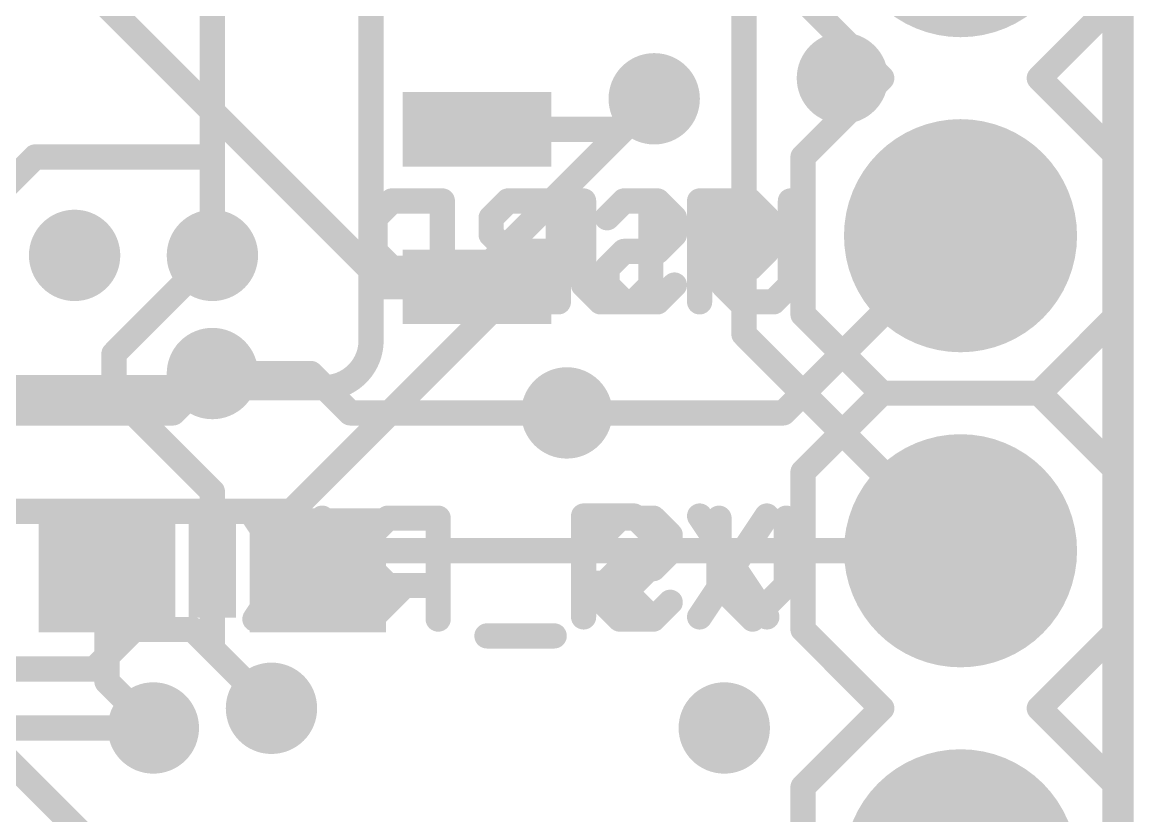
# Model space of a CAD drawing. Extents: x -11.6 to 46, y -5.8 to 74.7.
# Drawn here: x 29.26 to 38.23, y 21.99 to 28.39 of the extents above; entities that cross this region are included whole.
import ezdxf

# ---------------------------------------------------------------- set-up
doc = ezdxf.new("R2010")
doc.units = 0
for name, color, linetype in [('1', 12, 'CONTINUOUS'), ('16', 132, 'CONTINUOUS'), ('17', 110, 'CONTINUOUS'), ('18', 110, 'CONTINUOUS'), ('20', 53, 'CONTINUOUS'), ('21', 41, 'CONTINUOUS'), ('22', 40, 'CONTINUOUS')]:
    doc.layers.add(name, color=color, linetype=linetype)

# ---------------------------------------------------------------- blocks, each defined once
blk = doc.blocks.new('ROUNDP')
at = {"const_width": 0.5}
blk.add_lwpolyline([(0, -0.25, 1), (0, 0.25, 1), (0, -0.25)], format="xyb", dxfattribs=at)
blk = doc.blocks.new('RECT')
blk.add_solid([(-0.5, -0.5), (0.5, -0.5), (-0.5, 0.5), (0.5, 0.5)])
blk = doc.blocks.new('ROUNDV')
at = {"const_width": 0.5}
blk.add_lwpolyline([(0, -0.25, 1), (0, 0.25, 1), (0, -0.25)], format="xyb", dxfattribs=at)

msp = doc.modelspace()

# ---------------------------------------------------------------- linework, layer by layer
at = {"layer": '1'}
for points, const_width in [([(38.1, 63.5), (38.1, 0)], 0.254), ([(35.0838, 30.48), (35.0838, 25.8763)], 0.2032), ([(32.1628, 26.3072), (29.0313, 29.4388)], 0.2032), ([(34.1135, 27.5273), (34.36, 27.7737)], 0.2032), ([(32.9308, 27.5273), (34.1135, 27.5273)], 0.2032), ([(30.7975, 26.5113), (30.0038, 25.7175)], 0.2032), ([(32.1628, 26.2573), (32.1628, 26.3072)], 0.2032), ([(32.9308, 26.2573), (32.1628, 26.2573)], 0.2032), ([(35.0838, 25.8763), (36.83, 24.13)], 0.2032), ([(30.0038, 25.7175), (30.0038, 25.4)], 0.2032), ([(30.7975, 25.5587), (31.5913, 25.5587)], 0.2032), ([(31.5913, 25.5587), (31.9088, 25.2413)], 0.2032), ([(30.0038, 25.4), (30.7975, 24.6063)], 0.2032), ([(31.9088, 25.2413), (33.655, 25.2413)], 0.2032), ([(30.7975, 24.6063), (30.7975, 23.3362)], 0.2032), ([(31.4325, 24.1863), (31.6475, 23.9713)], 0.2032), ([(31.8063, 24.13), (31.6475, 23.9713)], 0.2032), ([(36.83, 24.13), (31.8063, 24.13)], 0.2032), ([(29.9475, 23.9713), (29.9475, 23.075)], 0.2032), ([(30.7975, 23.3362), (31.2738, 22.86)], 0.2032), ([(29.9475, 23.075), (30.3213, 22.7013)], 0.2032), ([(28.7338, 22.86), (29.845, 21.7488)], 0.2032)]:
    msp.add_lwpolyline(points, dxfattribs=dict(at, const_width=const_width))
at = {"layer": '1', "const_width": 0.1016}
for points in [[(34.3959, 27.7378, 1), (34.3241, 27.8097)], [(32.9308, 27.5781, 1), (32.9308, 27.4765)], [(34.0776, 27.5632, 1), (34.1494, 27.4913)], [(34.1135, 27.4765, 1), (34.1135, 27.5781)], [(30.8334, 26.4753, 1), (30.7616, 26.5472)], [(32.2136, 26.3072, 1), (32.112, 26.3072)], [(32.1628, 26.3081, 1), (32.1628, 26.2065)], [(32.1268, 26.2713, 1), (32.1987, 26.3432)], [(32.9308, 26.2065, 1), (32.9308, 26.3081)], [(32.112, 26.2573, 1), (32.2136, 26.2573)], [(35.1197, 25.9122, 1), (35.0478, 25.8403)], [(35.0329, 25.8763, 1), (35.1346, 25.8763)], [(30.0545, 25.7175, 1), (29.953, 25.7175)], [(29.9678, 25.7534, 1), (30.0397, 25.6816)], [(30.7975, 25.6095, 1), (30.7975, 25.508)], [(31.6272, 25.5947, 1), (31.5553, 25.5228)], [(31.5913, 25.508, 1), (31.5913, 25.6095)], [(30.0397, 25.4359, 1), (29.9678, 25.3641)], [(29.953, 25.4, 1), (30.0545, 25.4)], [(31.9088, 25.292, 1), (31.9088, 25.1905)], [(31.8728, 25.2053, 1), (31.9447, 25.2772)], [(33.655, 25.1905, 1), (33.655, 25.292)], [(30.8483, 24.6063, 1), (30.7467, 24.6063)], [(30.7616, 24.5703, 1), (30.8334, 24.6422)], [(31.4684, 24.2222, 1), (31.3966, 24.1503)], [(31.8063, 24.1808, 1), (31.8063, 24.0792)], [(31.8422, 24.0941, 1), (31.7703, 24.1659)], [(36.7941, 24.0941, 1), (36.8659, 24.1659)], [(36.83, 24.0792, 1), (36.83, 24.1808)], [(29.9983, 23.9713, 1), (29.8967, 23.9713)], [(31.6116, 24.0072, 1), (31.6834, 23.9353)], [(31.6116, 23.9353, 1), (31.6834, 24.0072)], [(30.8334, 23.3722, 1), (30.7616, 23.3003)], [(30.7467, 23.3362, 1), (30.8483, 23.3362)], [(29.9834, 23.1109, 1), (29.9116, 23.0391)], [(29.8967, 23.075, 1), (29.9983, 23.075)], [(31.2378, 22.8241, 1), (31.3097, 22.8959)], [(30.2853, 22.6653, 1), (30.3572, 22.7372)]]:
    msp.add_lwpolyline(points, format="xyb", dxfattribs=at)
at = {"layer": '16'}
for points, const_width in [([(38.1, 63.5), (38.1, 0)], 0.254), ([(30.7975, 27.305), (30.7975, 33.02)], 0.2032), ([(33.02, 26.4337), (34.36, 27.7737)], 0.2032), ([(29.3688, 27.305), (29.0513, 26.9875)], 0.2032), ([(30.7975, 27.305), (29.3688, 27.305)], 0.2032), ([(30.7975, 27.305), (30.7975, 26.5113)], 0.2032), ([(35.4013, 25.2413), (36.83, 26.67)], 0.2032), ([(33.02, 26.035), (33.02, 26.4337)], 0.2032), ([(31.4325, 24.4475), (33.02, 26.035)], 0.2032), ([(30.48, 25.2413), (30.7975, 25.5587)], 0.2032), ([(26.67, 25.2413), (30.48, 25.2413)], 0.2032), ([(33.655, 25.2413), (35.4013, 25.2413)], 0.2032), ([(22.3838, 24.4475), (31.4325, 24.4475)], 0.2032), ([(30.1625, 23.495), (29.845, 23.1775)], 0.2032), ([(30.6388, 23.495), (30.1625, 23.495)], 0.2032), ([(31.2738, 22.86), (30.6388, 23.495)], 0.2032), ([(29.845, 23.1775), (26.035, 23.1775)], 0.2032), ([(30.3213, 22.7013), (26.5113, 22.7013)], 0.2032)]:
    msp.add_lwpolyline(points, dxfattribs=dict(at, const_width=const_width))
at = {"layer": '16', "const_width": 0.1016}
for points in [[(34.3959, 27.7378, 1), (34.3241, 27.8097)], [(29.3688, 27.3558, 1), (29.3688, 27.2542)], [(29.4047, 27.2691, 1), (29.3328, 27.3409)], [(30.8483, 27.305, 1), (30.7467, 27.305)], [(30.7467, 27.305, 1), (30.8483, 27.305)], [(30.7975, 27.2542, 1), (30.7975, 27.3558)], [(36.8659, 26.6341, 1), (36.7941, 26.7059)], [(30.7467, 26.5113, 1), (30.8483, 26.5113)], [(33.0708, 26.4337, 1), (32.9692, 26.4337)], [(32.9841, 26.4697, 1), (33.0559, 26.3978)], [(32.9692, 26.035, 1), (33.0708, 26.035)], [(33.0559, 25.9991, 1), (32.9841, 26.0709)], [(30.8334, 25.5228, 1), (30.7616, 25.5947)], [(30.4441, 25.2772, 1), (30.5159, 25.2053)], [(30.48, 25.1905, 1), (30.48, 25.292)], [(33.655, 25.292, 1), (33.655, 25.1905)], [(35.3653, 25.2772, 1), (35.4372, 25.2053)], [(35.4013, 25.1905, 1), (35.4013, 25.292)], [(31.3966, 24.4834, 1), (31.4684, 24.4116)], [(31.4325, 24.3967, 1), (31.4325, 24.4983)], [(30.1625, 23.5458, 1), (30.1625, 23.4442)], [(30.1984, 23.4591, 1), (30.1266, 23.5309)], [(30.6747, 23.5309, 1), (30.6028, 23.4591)], [(30.6388, 23.4442, 1), (30.6388, 23.5458)], [(29.8091, 23.2134, 1), (29.8809, 23.1416)], [(29.845, 23.1267, 1), (29.845, 23.2283)], [(31.2378, 22.8241, 1), (31.3097, 22.8959)], [(30.3213, 22.6505, 1), (30.3213, 22.7521)]]:
    msp.add_lwpolyline(points, format="xyb", dxfattribs=at)
at = {"layer": '20', "const_width": 0.2032}
msp.add_lwpolyline([(38.1, 0), (38.1, 63.5)], dxfattribs=at)
at = {"layer": '21', "const_width": 0.2032}
for points in [[(32.077, 25.8255), (32.077, 30.4991)], [(36.195, 27.94), (35.56, 28.575)], [(38.1, 28.575), (37.465, 27.94)], [(35.56, 27.305), (36.195, 27.94)], [(37.465, 27.94), (38.1, 27.305)], [(35.56, 26.035), (35.56, 27.305)], [(38.1, 27.305), (38.1, 26.035)], [(33.7906, 26.9501), (33.7906, 26.2722)], [(34.3329, 26.2722), (34.3329, 26.9501)], [(34.7261, 26.1366), (34.7261, 26.9501)], [(34.7261, 26.9501), (35.1328, 26.9501)], [(35.1328, 26.9501), (35.2684, 26.8145)], [(35.2684, 26.8145), (35.2684, 26.5433)], [(35.2684, 26.5433), (35.1328, 26.4078)], [(35.1328, 26.4078), (34.7261, 26.4078)], [(33.7906, 26.2722), (33.9261, 26.1366)], [(34.1973, 26.1366), (34.3329, 26.2722)], [(33.9261, 26.1366), (34.1973, 26.1366)], [(35.56, 26.035), (36.195, 25.4)], [(37.465, 25.4), (38.1, 26.035)], [(28.5655, 25.4444), (31.6961, 25.4444)], [(35.56, 24.765), (36.195, 25.4)], [(36.195, 25.4), (37.465, 25.4)], [(36.195, 25.4), (37.465, 25.4)], [(37.465, 25.4), (38.1, 24.765)], [(35.56, 23.495), (35.56, 24.765)], [(38.1, 24.765), (38.1, 23.495)], [(33.7906, 23.5966), (33.7906, 24.4101)], [(33.7906, 24.4101), (34.1973, 24.4101)], [(34.1973, 24.4101), (34.3329, 24.2745)], [(34.7261, 24.4101), (35.2684, 23.5966)], [(35.2684, 24.4101), (34.7261, 23.5966)], [(34.3329, 24.2745), (34.3329, 24.0033)], [(34.3329, 24.0033), (34.1973, 23.8678)], [(34.1973, 23.8678), (33.7906, 23.8678)], [(34.0617, 23.8678), (34.3329, 23.5966)], [(36.195, 22.86), (35.56, 23.495)], [(38.1, 23.495), (37.465, 22.86)], [(35.56, 22.225), (36.195, 22.86)], [(37.465, 22.86), (38.1, 22.225)], [(35.56, 20.955), (35.56, 22.225)], [(38.1, 22.225), (38.1, 20.955)]]:
    msp.add_lwpolyline(points, dxfattribs=at)
at = {"layer": '21'}
for points, const_width in [([(36.2309, 27.9041, 1), (36.1591, 27.9759)], 0.1016), ([(36.1591, 27.9041, 1), (36.2309, 27.9759)], 0.1016), ([(37.5009, 27.9759, 1), (37.4291, 27.9041)], 0.1016), ([(37.4291, 27.9759, 1), (37.5009, 27.9041)], 0.1016), ([(35.6108, 27.305, 1), (35.5092, 27.305)], 0.1016), ([(35.5241, 27.3409, 1), (35.5959, 27.2691)], 0.1016), ([(38.1508, 27.305, 1), (38.0492, 27.305)], 0.1016), ([(38.0641, 27.2691, 1), (38.1359, 27.3409)], 0.1016), ([(33.8414, 26.9501, 1), (33.7398, 26.9501)], 0.1016), ([(34.3837, 26.9501, 1), (34.2821, 26.9501)], 0.1016), ([(34.7769, 26.9501, 1), (34.6753, 26.9501)], 0.1016), ([(34.7261, 27.0009, 1), (34.7261, 26.8993)], 0.1016), ([(35.1687, 26.986, 1), (35.0969, 26.9142)], 0.1016), ([(35.1328, 26.8993, 1), (35.1328, 27.0009)], 0.1016), ([(35.3192, 26.8145, 1), (35.2176, 26.8145)], 0.1016), ([(35.2325, 26.7786, 1), (35.3043, 26.8504)], 0.1016), ([(35.3043, 26.5074, 1), (35.2325, 26.5793)], 0.1016), ([(35.2176, 26.5433, 1), (35.3192, 26.5433)], 0.1016), ([(34.7261, 26.4586, 1), (34.7261, 26.357)], 0.1016), ([(35.0969, 26.4437, 1), (35.1687, 26.3718)], 0.1016), ([(35.1328, 26.357, 1), (35.1328, 26.4586)], 0.1016), ([(33.8265, 26.3081, 1), (33.7546, 26.2363)], 0.1016), ([(34.3688, 26.2363, 1), (34.297, 26.3081)], 0.1016), ([(33.7398, 26.2722, 1), (33.8414, 26.2722)], 0.1016), ([(34.2821, 26.2722, 1), (34.3837, 26.2722)], 0.1016), ([(33.9261, 26.1874, 1), (33.9261, 26.0858)], 0.1016), ([(33.8902, 26.1007, 1), (33.9621, 26.1725)], 0.1016), ([(34.1614, 26.1725, 1), (34.2332, 26.1007)], 0.1016), ([(34.1973, 26.0858, 1), (34.1973, 26.1874)], 0.1016), ([(34.6753, 26.1366, 1), (34.7769, 26.1366)], 0.1016), ([(35.5959, 26.0709, 1), (35.5241, 25.9991)], 0.1016), ([(35.5092, 26.035, 1), (35.6108, 26.035)], 0.1016), ([(38.0492, 26.035, 1), (38.1508, 26.035)], 0.1016), ([(38.1359, 25.9991, 1), (38.0641, 26.0709)], 0.1016), ([(31.6961, 25.4444, 0.4144), (32.077, 25.8255)], 0.2032), ([(32.1278, 25.8255, 1), (32.0263, 25.8254)], 0.1016), ([(32.0262, 25.8255, 1), (32.1279, 25.8255)], 0.1016), ([(31.6961, 25.4952, 1), (31.696, 25.3937)], 0.1016), ([(31.6961, 25.3937, 1), (31.6961, 25.4952)], 0.1016), ([(36.195, 25.4508, 1), (36.195, 25.3492)], 0.1016), ([(36.195, 25.4508, 1), (36.195, 25.3492)], 0.1016), ([(36.2309, 25.3641, 1), (36.1591, 25.4359)], 0.1016), ([(36.1591, 25.3641, 1), (36.2309, 25.4359)], 0.1016), ([(37.5009, 25.4359, 1), (37.4291, 25.3641)], 0.1016), ([(37.4291, 25.4359, 1), (37.5009, 25.3641)], 0.1016), ([(37.465, 25.3492, 1), (37.465, 25.4508)], 0.1016), ([(37.465, 25.3492, 1), (37.465, 25.4508)], 0.1016), ([(35.6108, 24.765, 1), (35.5092, 24.765)], 0.1016), ([(35.5241, 24.8009, 1), (35.5959, 24.7291)], 0.1016), ([(38.1508, 24.765, 1), (38.0492, 24.765)], 0.1016), ([(38.0641, 24.7291, 1), (38.1359, 24.8009)], 0.1016), ([(33.8414, 24.4101, 1), (33.7398, 24.4101)], 0.1016), ([(33.7906, 24.4609, 1), (33.7906, 24.3593)], 0.1016), ([(34.2332, 24.446, 1), (34.1614, 24.3742)], 0.1016), ([(34.1973, 24.3593, 1), (34.1973, 24.4609)], 0.1016), ([(34.7683, 24.4383, 1), (34.6838, 24.3819)], 0.1016), ([(35.3107, 24.3819, 1), (35.2261, 24.4383)], 0.1016), ([(34.3837, 24.2745, 1), (34.2821, 24.2745)], 0.1016), ([(34.297, 24.2386, 1), (34.3688, 24.3104)], 0.1016), ([(34.2821, 24.0033, 1), (34.3837, 24.0033)], 0.1016), ([(34.3688, 23.9674, 1), (34.297, 24.0393)], 0.1016), ([(33.7906, 23.9186, 1), (33.7906, 23.817)], 0.1016), ([(34.0976, 23.9037, 1), (34.0258, 23.8318)], 0.1016), ([(34.1614, 23.9037, 1), (34.2332, 23.8318)], 0.1016), ([(34.1973, 23.817, 1), (34.1973, 23.9186)], 0.1016), ([(34.297, 23.5607, 1), (34.3688, 23.6325)], 0.1016), ([(34.6838, 23.6248, 1), (34.7683, 23.5684)], 0.1016), ([(35.2261, 23.5684, 1), (35.3107, 23.6248)], 0.1016), ([(33.7398, 23.5966, 1), (33.8414, 23.5966)], 0.1016), ([(35.5959, 23.5309, 1), (35.5241, 23.4591)], 0.1016), ([(38.1359, 23.4591, 1), (38.0641, 23.5309)], 0.1016), ([(35.5092, 23.495, 1), (35.6108, 23.495)], 0.1016), ([(38.0492, 23.495, 1), (38.1508, 23.495)], 0.1016), ([(36.2309, 22.8241, 1), (36.1591, 22.8959)], 0.1016), ([(36.1591, 22.8241, 1), (36.2309, 22.8959)], 0.1016), ([(37.5009, 22.8959, 1), (37.4291, 22.8241)], 0.1016), ([(37.4291, 22.8959, 1), (37.5009, 22.8241)], 0.1016), ([(35.6108, 22.225, 1), (35.5092, 22.225)], 0.1016), ([(38.1508, 22.225, 1), (38.0492, 22.225)], 0.1016), ([(35.5241, 22.2609, 1), (35.5959, 22.1891)], 0.1016), ([(38.0641, 22.1891, 1), (38.1359, 22.2609)], 0.1016)]:
    msp.add_lwpolyline(points, format="xyb", dxfattribs=dict(at, const_width=const_width))
at = {"layer": '22', "const_width": 0.2032}
for points in [[(32.2451, 26.9501), (32.1095, 26.8145)], [(32.6518, 26.9501), (32.2451, 26.9501)], [(32.6518, 26.1366), (32.6518, 26.9501)], [(33.1806, 26.9501), (33.045, 26.8145)], [(33.5874, 26.9501), (33.1806, 26.9501)], [(33.5874, 26.1366), (33.5874, 26.9501)], [(33.9806, 26.8145), (34.1161, 26.9501)], [(34.1161, 26.9501), (34.3873, 26.9501)], [(34.3873, 26.9501), (34.5229, 26.8145)], [(34.9161, 26.2722), (34.9161, 26.9501)], [(35.4584, 26.9501), (35.4584, 26.2722)], [(32.1095, 26.8145), (32.1095, 26.5433)], [(33.045, 26.8145), (33.045, 26.6789)], [(34.5229, 26.8145), (34.5229, 26.6789)], [(33.045, 26.6789), (33.1806, 26.5433)], [(34.5229, 26.6789), (34.3873, 26.5433)], [(32.1095, 26.5433), (32.2451, 26.4078)], [(33.1806, 26.5433), (33.045, 26.4078)], [(33.5874, 26.5433), (33.1806, 26.5433)], [(34.1161, 26.5433), (33.9806, 26.4078)], [(34.3873, 26.5433), (34.1161, 26.5433)], [(32.2451, 26.4078), (32.6518, 26.4078)], [(33.045, 26.4078), (33.045, 26.2722)], [(33.9806, 26.4078), (33.9806, 26.2722)], [(33.045, 26.2722), (33.1806, 26.1366)], [(33.9806, 26.2722), (34.1161, 26.1366)], [(34.3873, 26.1366), (34.5229, 26.2722)], [(35.0517, 26.1366), (34.9161, 26.2722)], [(35.4584, 26.2722), (35.3228, 26.1366)], [(33.1806, 26.1366), (33.5874, 26.1366)], [(34.1161, 26.1366), (34.3873, 26.1366)], [(35.3228, 26.1366), (35.0517, 26.1366)], [(31.6826, 24.3926), (31.1402, 23.5791)], [(31.1402, 24.3926), (31.6826, 23.5791)], [(32.2113, 24.3926), (32.0758, 24.257)], [(32.6181, 24.3926), (32.2113, 24.3926)], [(32.6181, 23.5791), (32.6181, 24.3926)], [(33.9468, 24.257), (34.0824, 24.3926)], [(34.0824, 24.3926), (34.3535, 24.3926)], [(34.3535, 24.3926), (34.4891, 24.257)], [(34.8823, 23.8503), (34.8823, 24.3926)], [(35.4246, 24.3926), (35.4246, 23.8503)], [(32.0758, 24.257), (32.0758, 23.9858)], [(34.4891, 24.257), (34.4891, 24.1214)], [(34.4891, 24.1214), (34.3535, 23.9858)], [(32.0758, 23.9858), (32.2113, 23.8503)], [(34.0824, 23.9858), (33.9468, 23.8503)], [(34.3535, 23.9858), (34.0824, 23.9858)], [(32.3469, 23.8503), (32.0758, 23.5791)], [(32.2113, 23.8503), (32.6181, 23.8503)], [(33.9468, 23.8503), (33.9468, 23.7147)], [(35.1535, 23.5791), (34.8823, 23.8503)], [(35.4246, 23.8503), (35.1535, 23.5791)], [(33.9468, 23.7147), (34.0824, 23.5791)], [(34.3535, 23.5791), (34.4891, 23.7147)], [(34.0824, 23.5791), (34.3535, 23.5791)], [(33.5536, 23.4435), (33.0113, 23.4435)]]:
    msp.add_lwpolyline(points, dxfattribs=at)
at = {"layer": '22', "const_width": 0.1016}
for points in [[(32.2451, 27.0009, 1), (32.2451, 26.8993)], [(32.281, 26.9142, 1), (32.2092, 26.986)], [(32.7026, 26.9501, 1), (32.601, 26.9501)], [(32.6518, 26.8993, 1), (32.6518, 27.0009)], [(33.1806, 27.0009, 1), (33.1806, 26.8993)], [(33.2165, 26.9142, 1), (33.1447, 26.986)], [(33.6382, 26.9501, 1), (33.5366, 26.9501)], [(33.5874, 26.8993, 1), (33.5874, 27.0009)], [(34.1161, 27.0009, 1), (34.1161, 26.8993)], [(34.1521, 26.9142, 1), (34.0802, 26.986)], [(34.4232, 26.986, 1), (34.3514, 26.9142)], [(34.3873, 26.8993, 1), (34.3873, 27.0009)], [(34.9669, 26.9501, 1), (34.8653, 26.9501)], [(35.5092, 26.9501, 1), (35.4076, 26.9501)], [(32.1603, 26.8145, 1), (32.0587, 26.8145)], [(32.0736, 26.8504, 1), (32.1454, 26.7786)], [(33.0958, 26.8145, 1), (32.9942, 26.8145)], [(33.0091, 26.8504, 1), (33.081, 26.7786)], [(33.9446, 26.8504, 1), (34.0165, 26.7786)], [(34.5737, 26.8145, 1), (34.4721, 26.8145)], [(34.487, 26.7786, 1), (34.5588, 26.8504)], [(33.081, 26.7148, 1), (33.0091, 26.643)], [(32.9942, 26.6789, 1), (33.0958, 26.6789)], [(34.4721, 26.6789, 1), (34.5737, 26.6789)], [(34.5588, 26.643, 1), (34.487, 26.7148)], [(32.1454, 26.5793, 1), (32.0736, 26.5074)], [(33.1806, 26.5941, 1), (33.1806, 26.4925)], [(33.2165, 26.5074, 1), (33.1447, 26.5793)], [(33.1447, 26.5074, 1), (33.2165, 26.5793)], [(33.5874, 26.4925, 1), (33.5874, 26.5941)], [(34.1161, 26.5941, 1), (34.1161, 26.4925)], [(34.1521, 26.5074, 1), (34.0802, 26.5793)], [(34.3514, 26.5793, 1), (34.4232, 26.5074)], [(34.3873, 26.4925, 1), (34.3873, 26.5941)], [(32.0587, 26.5433, 1), (32.1603, 26.5433)], [(32.2451, 26.4586, 1), (32.2451, 26.357)], [(32.2092, 26.3718, 1), (32.281, 26.4437)], [(32.6518, 26.357, 1), (32.6518, 26.4586)], [(33.0958, 26.4078, 1), (32.9942, 26.4078)], [(33.0091, 26.4437, 1), (33.081, 26.3718)], [(33.9446, 26.4437, 1), (34.0165, 26.3718)], [(34.0314, 26.4078, 1), (33.9298, 26.4078)], [(33.081, 26.3081, 1), (33.0091, 26.2363)], [(34.0165, 26.3081, 1), (33.9446, 26.2363)], [(34.5588, 26.2363, 1), (34.487, 26.3081)], [(34.952, 26.3081, 1), (34.8802, 26.2363)], [(35.4943, 26.2363, 1), (35.4225, 26.3081)], [(32.9942, 26.2722, 1), (33.0958, 26.2722)], [(33.9298, 26.2722, 1), (34.0314, 26.2722)], [(34.8653, 26.2722, 1), (34.9669, 26.2722)], [(35.4076, 26.2722, 1), (35.5092, 26.2722)], [(32.601, 26.1366, 1), (32.7026, 26.1366)], [(33.1806, 26.1874, 1), (33.1806, 26.0858)], [(33.1447, 26.1007, 1), (33.2165, 26.1725)], [(33.5366, 26.1366, 1), (33.6382, 26.1366)], [(33.5874, 26.0858, 1), (33.5874, 26.1874)], [(34.1161, 26.1874, 1), (34.1161, 26.0858)], [(34.0802, 26.1007, 1), (34.1521, 26.1725)], [(34.3514, 26.1725, 1), (34.4232, 26.1007)], [(34.3873, 26.0858, 1), (34.3873, 26.1874)], [(35.0517, 26.1874, 1), (35.0517, 26.0858)], [(35.0157, 26.1007, 1), (35.0876, 26.1725)], [(35.2869, 26.1725, 1), (35.3587, 26.1007)], [(35.3228, 26.0858, 1), (35.3228, 26.1874)], [(31.1825, 24.4208, 1), (31.098, 24.3644)], [(31.7248, 24.3644, 1), (31.6403, 24.4208)], [(32.2113, 24.4434, 1), (32.2113, 24.3418)], [(32.2473, 24.3567, 1), (32.1754, 24.4285)], [(32.6689, 24.3926, 1), (32.5673, 24.3926)], [(32.6181, 24.3418, 1), (32.6181, 24.4434)], [(34.0824, 24.4434, 1), (34.0824, 24.3418)], [(34.1183, 24.3567, 1), (34.0465, 24.4285)], [(34.3895, 24.4285, 1), (34.3176, 24.3567)], [(34.3535, 24.3418, 1), (34.3535, 24.4434)], [(34.9331, 24.3926, 1), (34.8315, 24.3926)], [(35.4755, 24.3926, 1), (35.3738, 24.3926)], [(32.0398, 24.2929, 1), (32.1117, 24.2211)], [(32.1266, 24.257, 1), (32.025, 24.257)], [(33.9109, 24.2929, 1), (33.9827, 24.2211)], [(34.5399, 24.257, 1), (34.4383, 24.257)], [(34.4532, 24.2211, 1), (34.5251, 24.2929)], [(34.5251, 24.0855, 1), (34.4532, 24.1573)], [(34.4383, 24.1214, 1), (34.5399, 24.1214)], [(32.1117, 24.0218, 1), (32.0398, 23.9499)], [(32.025, 23.9858, 1), (32.1266, 23.9858)], [(34.0824, 24.0366, 1), (34.0824, 23.935)], [(34.1183, 23.9499, 1), (34.0465, 24.0218)], [(34.3176, 24.0218, 1), (34.3895, 23.9499)], [(34.3535, 23.935, 1), (34.3535, 24.0366)], [(32.2113, 23.9011, 1), (32.2113, 23.7995)], [(32.1754, 23.8143, 1), (32.2473, 23.8862)], [(32.3829, 23.8143, 1), (32.311, 23.8862)], [(32.6181, 23.7995, 1), (32.6181, 23.9011)], [(33.9976, 23.8503, 1), (33.896, 23.8503)], [(33.9109, 23.8862, 1), (33.9827, 23.8143)], [(34.9182, 23.8862, 1), (34.8464, 23.8143)], [(35.4606, 23.8143, 1), (35.3887, 23.8862)], [(34.8315, 23.8503, 1), (34.9331, 23.8503)], [(35.3738, 23.8503, 1), (35.4755, 23.8503)], [(33.9827, 23.7506, 1), (33.9109, 23.6788)], [(33.896, 23.7147, 1), (33.9976, 23.7147)], [(34.5251, 23.6788, 1), (34.4532, 23.7506)], [(32.0398, 23.615, 1), (32.1117, 23.5432)], [(34.0824, 23.6299, 1), (34.0824, 23.5283)], [(34.0465, 23.5432, 1), (34.1183, 23.615)], [(34.3176, 23.615, 1), (34.3895, 23.5432)], [(34.3535, 23.5283, 1), (34.3535, 23.6299)], [(35.1176, 23.615, 1), (35.1894, 23.5432)], [(35.1176, 23.5432, 1), (35.1894, 23.615)], [(31.098, 23.6073, 1), (31.1825, 23.5509)], [(31.6403, 23.5509, 1), (31.7248, 23.6073)], [(32.5673, 23.5791, 1), (32.6689, 23.5791)], [(33.0113, 23.4943, 1), (33.0113, 23.3927)], [(33.5536, 23.3927, 1), (33.5536, 23.4943)]]:
    msp.add_lwpolyline(points, format="xyb", dxfattribs=at)

# ---------------------------------------------------------------- block references
at = {"layer": '1', "xscale": 0.6, "yscale": 1.2, "rotation": 270}
for p in [(32.9308, 27.5273), (32.9308, 26.2573)]:
    msp.add_blockref('RECT', p, dxfattribs=at)
at = {"layer": '1', "xscale": 1.1, "rotation": 180}
for p in [(29.9475, 23.9713), (31.6475, 23.9713)]:
    msp.add_blockref('RECT', p, dxfattribs=at)
at = {"layer": '17', "xscale": 1.8796, "yscale": 1.8796, "rotation": 180}
for p in [(36.83, 29.21), (36.83, 29.21), (36.83, 26.67), (36.83, 26.67), (36.83, 24.13), (36.83, 24.13), (36.83, 21.59), (36.83, 21.59)]:
    msp.add_blockref('ROUNDP', p, dxfattribs=at)
at = {"layer": '18', "xscale": 0.7366, "yscale": 0.7366}
for p in [(35.8775, 27.94), (35.8775, 27.94), (34.36, 27.7737), (34.36, 27.7737), (29.6863, 26.5113), (29.6863, 26.5113), (30.7975, 26.5113), (30.7975, 26.5113), (30.7975, 25.5587), (30.7975, 25.5587), (33.655, 25.2413), (33.655, 25.2413), (31.2738, 22.86), (31.2738, 22.86), (30.3213, 22.7013), (30.3213, 22.7013), (34.925, 22.7013), (34.925, 22.7013)]:
    msp.add_blockref('ROUNDV', p, dxfattribs=at)
at = {"layer": '21', "xscale": 0.381, "yscale": 0.762, "rotation": 180}
msp.add_blockref('RECT', (30.7975, 23.9713), dxfattribs=at)

doc.saveas('drawing.dxf')
